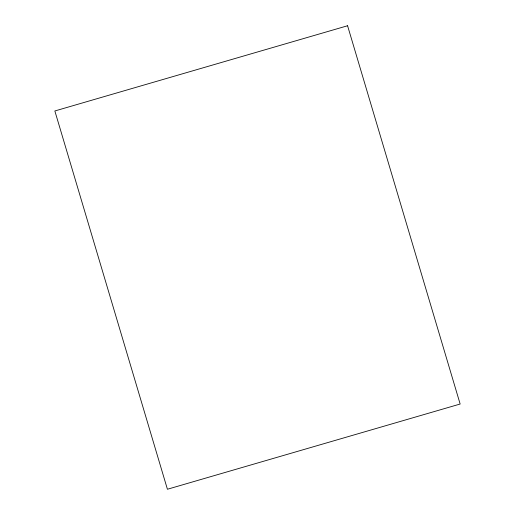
<?xml version="1.0" encoding="UTF-8"?>
<svg xmlns="http://www.w3.org/2000/svg" width="515" height="515" viewBox="0 0 515 515"><rect width="100%" height="100%" fill="white"/><g stroke="black" fill="none" stroke-linecap="round" stroke-linejoin="round"><path stroke-width="0.77" d="M347.58 25.75L54.848 110.97L167.42 489.25L460.152 404.03L347.58 25.75"/></g></svg>
